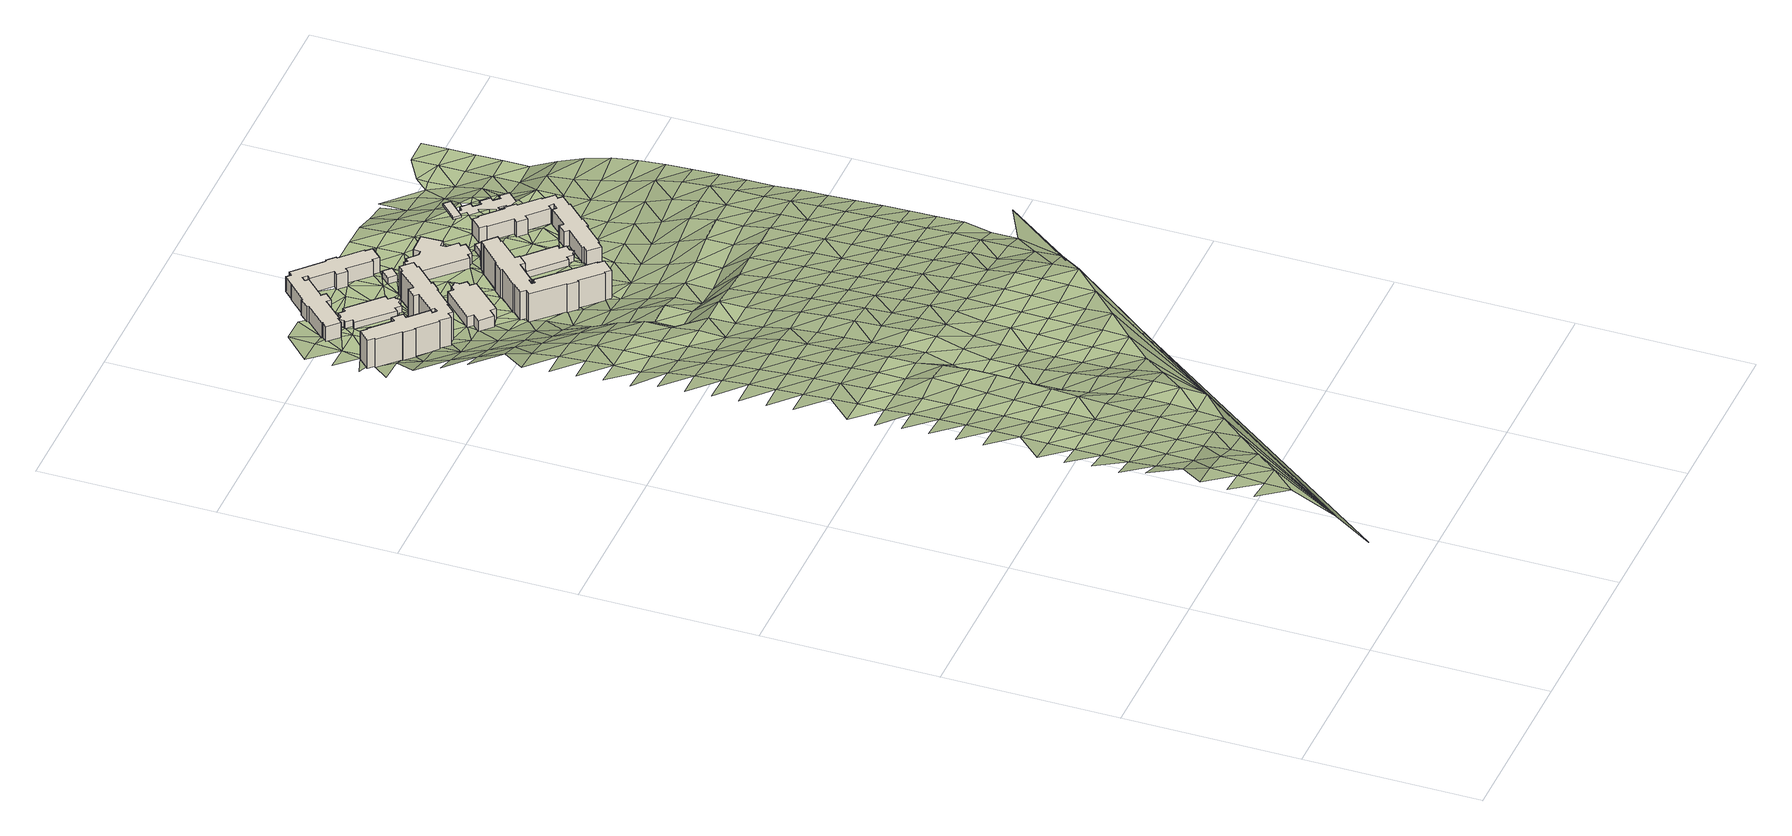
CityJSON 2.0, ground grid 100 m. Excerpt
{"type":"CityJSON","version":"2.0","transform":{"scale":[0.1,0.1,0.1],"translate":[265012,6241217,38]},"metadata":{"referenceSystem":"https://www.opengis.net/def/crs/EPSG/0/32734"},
"CityObjects":{
"building1":{"type":"Building","attributes":{"address":"Browning Road Salt River Cape Town","building":"dormitory","building:levels":6,"beds":"150","residential":"university","operator":"Cape Peninsula University of Technology","building_height":18.1,"plus_code":"4FRW3F65+M68","ground_height":49.61,"roof_height":67.71},"geometry":[{"type":"Solid","lod":"1","boundaries":[[[[0,1,2,3]],[[1,4,5,2]],[[4,6,7,5]],[[6,8,9,7]],[[8,10,11,9]],[[10,12,13,11]],[[12,14,15,13]],[[14,16,17,15]],[[16,18,19,17]],[[18,20,21,19]],[[20,22,23,21]],[[22,24,25,23]],[[24,26,27,25]],[[26,28,29,27]],[[28,30,31,29]],[[30,32,33,31]],[[32,34,35,33]],[[34,36,37,35]],[[36,38,39,37]],[[38,40,41,39]],[[40,42,43,41]],[[42,44,45,43]],[[44,46,47,45]],[[46,48,49,47]],[[48,50,51,49]],[[50,52,53,51]],[[52,54,55,53]],[[54,56,57,55]],[[56,58,59,57]],[[58,60,61,59]],[[60,62,63,61]],[[62,64,65,63]],[[64,66,67,65]],[[66,68,69,67]],[[68,70,71,69]],[[70,72,73,71]],[[72,74,75,73]],[[74,76,77,75]],[[76,78,79,77]],[[78,0,3,79]],[[3,2,5,7,9,11,13,15,17,19,21,23,25,27,29,31,33,35,37,39,41,43,45,47,49,51,53,55,57,59,61,63,65,67,69,71,73,75,77,79]],[[78,76,74,72,70,68,66,64,62,60,58,56,54,52,50,48,46,44,42,40,38,36,34,32,30,28,26,24,22,20,18,16,14,12,10,8,6,4,1,0]]]]}]},
"building2":{"type":"Building","attributes":{"address":"Browning Road Salt River Cape Town","building":"university","building:levels":1,"operator":"Cape Peninsula University of Technology","building_height":4.1,"plus_code":"4FRW3F65+Q89","ground_height":49.3,"roof_height":53.4},"geometry":[{"type":"Solid","lod":"1","boundaries":[[[[80,81,82,83]],[[81,84,85,82]],[[84,86,87,85]],[[86,88,89,87]],[[88,90,91,89]],[[90,92,93,91]],[[92,94,95,93]],[[94,96,97,95]],[[96,98,99,97]],[[98,100,101,99]],[[100,102,103,101]],[[102,104,105,103]],[[104,106,107,105]],[[106,108,109,107]],[[108,110,111,109]],[[110,112,113,111]],[[112,114,115,113]],[[114,80,83,115]],[[83,82,85,87,89,91,93,95,97,99,101,103,105,107,109,111,113,115]],[[114,112,110,108,106,104,102,100,98,96,94,92,90,88,86,84,81,80]]]]}]},
"building3":{"type":"Building","attributes":{"address":"Browning Road Salt River Cape Town","building":"university","building:levels":2,"operator":"Cape Peninsula University of Technology","building_height":6.9,"plus_code":"4FRW3F65+HCP","ground_height":49.67,"roof_height":56.57},"geometry":[{"type":"Solid","lod":"1","boundaries":[[[[116,117,118,119]],[[117,120,121,118]],[[120,122,123,121]],[[122,124,125,123]],[[124,126,127,125]],[[126,128,129,127]],[[128,130,131,129]],[[130,132,133,131]],[[132,134,135,133]],[[134,136,137,135]],[[136,138,139,137]],[[138,140,141,139]],[[140,142,143,141]],[[142,144,145,143]],[[144,116,119,145]],[[119,118,121,123,125,127,129,131,133,135,137,139,141,143,145]],[[144,142,140,138,136,134,132,130,128,126,124,122,120,117,116]]]]}]},
"building4":{"type":"Building","attributes":{"address":"Browning Road Salt River Cape Town","building":"dormitory","building:levels":3,"beds":"150","residential":"university","operator":"Cape Peninsula University of Technology","building_height":9.7,"plus_code":"4FRW3F65+VC5","ground_height":48.76,"roof_height":58.46},"geometry":[{"type":"Solid","lod":"1","boundaries":[[[[146,147,148,149]],[[147,150,151,148]],[[150,152,153,151]],[[152,154,155,153]],[[154,156,157,155]],[[156,158,159,157]],[[158,160,161,159]],[[160,162,163,161]],[[162,164,165,163]],[[164,166,167,165]],[[166,168,169,167]],[[168,170,171,169]],[[170,172,173,171]],[[172,174,175,173]],[[174,176,177,175]],[[176,178,179,177]],[[178,180,181,179]],[[180,182,183,181]],[[182,184,185,183]],[[184,186,187,185]],[[186,188,189,187]],[[188,190,191,189]],[[190,192,193,191]],[[192,194,195,193]],[[194,196,197,195]],[[196,198,199,197]],[[198,200,201,199]],[[200,202,203,201]],[[202,204,205,203]],[[204,206,207,205]],[[206,208,209,207]],[[208,210,211,209]],[[210,212,213,211]],[[212,214,215,213]],[[214,216,217,215]],[[216,218,219,217]],[[218,220,221,219]],[[220,146,149,221]],[[149,148,151,153,155,157,159,161,163,165,167,169,171,173,175,177,179,181,183,185,187,189,191,193,195,197,199,201,203,205,207,209,211,213,215,217,219,221]],[[220,218,216,214,212,210,208,206,204,202,200,198,196,194,192,190,188,186,184,182,180,178,176,174,172,170,168,166,164,162,160,158,156,154,152,150,147,146]]]]}]},
"building5":{"type":"Building","attributes":{"address":"Browning Road Salt River Cape Town","building":"dormitory","building:levels":6,"beds":"150","residential":"university","operator":"Cape Peninsula University of Technology","building_height":18.1,"plus_code":"4FRW3F65+FFJ","ground_height":50.22,"roof_height":68.32},"geometry":[{"type":"Solid","lod":"1","boundaries":[[[[222,223,224,225]],[[223,226,227,224]],[[226,228,229,227]],[[228,230,231,229]],[[230,232,233,231]],[[232,234,235,233]],[[234,236,237,235]],[[236,238,239,237]],[[238,240,241,239]],[[240,242,243,241]],[[242,244,245,243]],[[244,246,247,245]],[[246,248,249,247]],[[248,250,251,249]],[[250,252,253,251]],[[252,254,255,253]],[[254,256,257,255]],[[256,258,259,257]],[[258,260,261,259]],[[260,262,263,261]],[[262,264,265,263]],[[264,266,267,265]],[[266,268,269,267]],[[268,270,271,269]],[[270,272,273,271]],[[272,274,275,273]],[[274,276,277,275]],[[276,278,279,277]],[[278,280,281,279]],[[280,282,283,281]],[[282,284,285,283]],[[284,286,287,285]],[[286,288,289,287]],[[288,222,225,289]],[[225,224,227,229,231,233,235,237,239,241,243,245,247,249,251,253,255,257,259,261,263,265,267,269,271,273,275,277,279,281,283,285,287,289]],[[288,286,284,282,280,278,276,274,272,270,268,266,264,262,260,258,256,254,252,250,248,246,244,242,240,238,236,234,232,230,228,226,223,222]]]]}]},
"building6":{"type":"Building","attributes":{"address":"Browning Road Salt River Cape Town","building":"yes","building:levels":1,"building_height":4.1,"plus_code":"4FRW3F65+QF8","ground_height":49.37,"roof_height":53.47},"geometry":[{"type":"Solid","lod":"1","boundaries":[[[[290,291,292,293]],[[291,294,295,292]],[[294,296,297,295]],[[296,290,293,297]],[[293,292,295,297]],[[296,294,291,290]]]]}]},
"building7":{"type":"Building","attributes":{"address":"Media Centre Browning Road Salt River Cape Town","building":"university","building:levels":2,"operator":"Cape Peninsula University of Technology","building_height":6.9,"plus_code":"4FRW3F65+MHR","ground_height":49.16,"roof_height":56.06},"geometry":[{"type":"Solid","lod":"1","boundaries":[[[[298,299,300,301]],[[299,302,303,300]],[[302,304,305,303]],[[304,306,307,305]],[[306,308,309,307]],[[308,310,311,309]],[[310,312,313,311]],[[312,314,315,313]],[[314,316,317,315]],[[316,318,319,317]],[[318,320,321,319]],[[320,322,323,321]],[[322,324,325,323]],[[324,326,327,325]],[[326,328,329,327]],[[328,330,331,329]],[[330,332,333,331]],[[332,334,335,333]],[[334,298,301,335]],[[301,300,303,305,307,309,311,313,315,317,319,321,323,325,327,329,331,333,335]],[[334,332,330,328,326,324,322,320,318,316,314,312,310,308,306,304,302,299,298]]]]}]},
"building8":{"type":"Building","attributes":{"address":"Browning Road Salt River Cape Town","building":"university","building:levels":1,"operator":"Cape Peninsula University of Technology","building_height":4.1,"plus_code":"4FRW3F65+GJ5","ground_height":50.32,"roof_height":54.42},"geometry":[{"type":"Solid","lod":"1","boundaries":[[[[336,337,338,339]],[[337,340,341,338]],[[340,342,343,341]],[[342,344,345,343]],[[344,346,347,345]],[[346,348,349,347]],[[348,350,351,349]],[[350,352,353,351]],[[352,354,355,353]],[[354,356,357,355]],[[356,358,359,357]],[[358,360,361,359]],[[360,362,363,361]],[[362,364,365,363]],[[364,366,367,365]],[[366,368,369,367]],[[368,370,371,369]],[[370,336,339,371]],[[339,338,341,343,345,347,349,351,353,355,357,359,361,363,365,367,369,371]],[[370,368,366,364,362,360,358,356,354,352,350,348,346,344,342,340,337,336]]]]}]},
"building9":{"type":"Building","attributes":{"address":"Browning Road Salt River","building":"yes","building:levels":1,"building_height":4.1,"plus_code":"4FRW3F65+JJH","ground_height":49.47,"roof_height":53.57},"geometry":[{"type":"Solid","lod":"1","boundaries":[[[[372,373,374,375]],[[373,376,377,374]],[[376,378,379,377]],[[378,372,375,379]],[[375,374,377,379]],[[378,376,373,372]]]]}]},
"building10":{"type":"Building","attributes":{"address":"Browning Road Salt River Cape Town","building":"dormitory","building:levels":3,"beds":"150","residential":"university","operator":"Cape Peninsula University of Technology","building_height":9.7,"plus_code":"4FRW3F65+GRP","ground_height":49.36,"roof_height":59.06},"geometry":[{"type":"Solid","lod":"1","boundaries":[[[[380,381,382,383]],[[381,384,385,382]],[[384,386,387,385]],[[386,388,389,387]],[[388,390,391,389]],[[390,392,393,391]],[[392,394,395,393]],[[394,396,397,395]],[[396,398,399,397]],[[398,400,401,399]],[[400,402,403,401]],[[402,404,405,403]],[[404,406,407,405]],[[406,408,409,407]],[[408,410,411,409]],[[410,412,413,411]],[[412,414,415,413]],[[414,416,417,415]],[[416,418,419,417]],[[418,420,421,419]],[[420,422,423,421]],[[422,424,425,423]],[[424,426,427,425]],[[426,428,429,427]],[[428,430,431,429]],[[430,432,433,431]],[[432,434,435,433]],[[434,436,437,435]],[[436,438,439,437]],[[438,440,441,439]],[[440,442,443,441]],[[442,444,445,443]],[[444,446,447,445]],[[446,448,449,447]],[[448,450,451,449]],[[450,452,453,451]],[[452,454,455,453]],[[454,456,457,455]],[[456,458,459,457]],[[458,380,383,459]],[[383,382,385,387,389,391,393,395,397,399,401,403,405,407,409,411,413,415,417,419,421,423,425,427,429,431,433,435,437,439,441,443,445,447,449,451,453,455,457,459]],[[458,456,454,452,450,448,446,444,442,440,438,436,434,432,430,428,426,424,422,420,418,416,414,412,410,408,406,404,402,400,398,396,394,392,390,388,386,384,381,380]]]]}]},
"building11":{"type":"Building","attributes":{"building":"roof","building:levels":1,"amenity":"shelter","operator":"Cape Peninsula University of Technology","building_height":1.3,"min_height":2.8,"plus_code":"4FRW3F65+PP9","ground_height":49.15,"roof_height":54.55,"bottom_roof_height":53.25},"geometry":[{"type":"Solid","lod":"1","boundaries":[[[[460,461,462,463]],[[461,464,465,462]],[[464,466,467,465]],[[466,460,463,467]],[[463,462,465,467]],[[466,464,461,460]]]]}]},
"building12":{"type":"Building","attributes":{"address":"Browning Road Salt River Cape Town","building":"university","building:levels":1,"operator":"Cape Peninsula University of Technology","building_height":4.1,"plus_code":"4FRW3F65+MR8","ground_height":42.46,"roof_height":46.56},"geometry":[{"type":"Solid","lod":"1","boundaries":[[[[468,469,470,471]],[[469,472,473,470]],[[472,474,475,473]],[[474,476,477,475]],[[476,478,479,477]],[[478,480,481,479]],[[480,482,483,481]],[[482,484,485,483]],[[484,486,487,485]],[[486,488,489,487]],[[488,490,491,489]],[[490,492,493,491]],[[492,494,495,493]],[[494,496,497,495]],[[496,498,499,497]],[[498,500,501,499]],[[500,502,503,501]],[[502,504,505,503]],[[504,506,507,505]],[[506,508,509,507]],[[508,510,511,509]],[[510,512,513,511]],[[512,514,515,513]],[[514,468,471,515]],[[471,470,473,475,477,479,481,483,485,487,489,491,493,495,497,499,501,503,505,507,509,511,513,515]],[[514,512,510,508,506,504,502,500,498,496,494,492,490,488,486,484,482,480,478,476,474,472,469,468]]]]}]},
"terrain1":{"type":"TINRelief","geometry":[{"type":"CompositeSurface","lod":"1","boundaries":[[[516,517,518]],[[519,520,516]],[[517,521,522]],[[521,523,524]],[[520,517,516]],[[525,524,523]],[[521,517,520]],[[519,526,520]],[[527,523,521]],[[528,525,529]],[[520,527,521]],[[529,530,531]],[[525,523,532]],[[527,533,523]],[[532,529,525]],[[534,526,519]],[[530,535,536]],[[532,523,533]],[[526,527,520]],[[529,537,530]],[[535,538,539]],[[527,526,533]],[[529,532,537]],[[540,535,530]],[[538,541,542]],[[530,537,540]],[[532,533,543]],[[542,541,544]],[[526,545,533]],[[546,534,519]],[[538,535,547]],[[537,532,543]],[[540,547,535]],[[543,533,545]],[[548,541,538]],[[544,549,550]],[[537,551,540]],[[547,548,538]],[[551,537,543]],[[541,552,544]],[[526,534,545]],[[549,553,554]],[[547,540,555]],[[548,552,541]],[[540,551,555]],[[556,546,519]],[[557,549,544]],[[543,545,558]],[[553,559,560]],[[561,548,547]],[[552,557,544]],[[551,543,558]],[[555,561,547]],[[558,545,534]],[[562,553,549]],[[559,563,564]],[[548,565,552]],[[557,562,549]],[[551,566,555]],[[561,565,548]],[[559,553,567]],[[563,568,569]],[[566,551,558]],[[557,552,570]],[[562,567,553]],[[571,561,555]],[[552,565,570]],[[572,563,559]],[[568,573,574]],[[571,555,566]],[[562,557,575]],[[558,534,546]],[[567,572,559]],[[565,561,576]],[[574,573,577]],[[570,575,557]],[[568,563,578]],[[519,579,580]],[[566,558,546]],[[561,571,576]],[[567,562,581]],[[572,578,563]],[[575,581,562]],[[582,573,568]],[[570,565,583]],[[571,566,584]],[[585,586,577]],[[576,587,565]],[[567,588,572]],[[578,582,568]],[[584,566,546]],[[575,570,583]],[[581,588,567]],[[583,565,587]],[[571,589,576]],[[590,591,585]],[[577,573,592]],[[578,572,593]],[[582,594,573]],[[589,571,584]],[[575,595,581]],[[588,593,572]],[[585,577,592]],[[587,576,596]],[[597,598,590]],[[573,594,592]],[[583,595,575]],[[578,599,582]],[[576,589,596]],[[588,581,600]],[[556,584,546]],[[593,599,578]],[[590,585,601]],[[587,602,583]],[[597,603,604]],[[595,600,581]],[[594,582,605]],[[601,585,592]],[[602,587,596]],[[606,593,588]],[[584,607,589]],[[599,605,582]],[[590,608,597]],[[583,609,595]],[[610,603,611]],[[600,606,588]],[[612,592,594]],[[596,589,607]],[[608,590,601]],[[609,583,602]],[[584,556,607]],[[599,593,613]],[[594,605,612]],[[603,597,614]],[[600,595,615]],[[616,617,611]],[[606,613,593]],[[601,592,618]],[[602,596,619]],[[614,597,608]],[[609,615,595]],[[620,605,599]],[[612,618,592]],[[619,596,607]],[[603,621,611]],[[616,622,623]],[[613,620,599]],[[608,601,624]],[[606,600,625]],[[602,626,609]],[[621,603,614]],[[600,615,627]],[[605,628,612]],[[618,624,601]],[[626,602,619]],[[611,629,616]],[[613,606,625]],[[622,630,631]],[[620,628,605]],[[600,627,625]],[[608,632,614]],[[615,609,633]],[[556,634,607]],[[629,611,621]],[[635,618,612]],[[624,632,608]],[[633,609,626]],[[622,616,636]],[[620,613,637]],[[619,607,634]],[[630,638,639]],[[628,635,612]],[[621,614,640]],[[615,641,627]],[[636,616,629]],[[625,637,613]],[[642,624,618]],[[626,619,634]],[[632,640,614]],[[615,633,641]],[[630,622,643]],[[620,644,628]],[[638,645,646]],[[635,642,618]],[[621,647,629]],[[643,622,636]],[[637,644,620]],[[632,624,648]],[[649,625,627]],[[626,650,633]],[[640,647,621]],[[641,651,627]],[[635,628,652]],[[645,653,654]],[[642,648,624]],[[650,626,634]],[[556,655,634]],[[638,630,656]],[[636,629,657]],[[625,649,637]],[[519,580,556]],[[630,643,658]],[[644,652,628]],[[627,651,649]],[[659,640,632]],[[633,660,641]],[[654,653,661]],[[647,657,629]],[[645,638,656]],[[635,662,642]],[[630,658,656]],[[648,659,632]],[[660,633,650]],[[643,636,663]],[[644,637,664]],[[652,662,635]],[[647,640,665]],[[651,641,666]],[[636,657,663]],[[637,649,664]],[[645,667,653]],[[648,642,668]],[[669,661,670]],[[659,665,640]],[[666,641,660]],[[658,643,671]],[[672,652,644]],[[634,655,650]],[[667,645,656]],[[662,668,642]],[[673,657,647]],[[651,674,649]],[[671,643,663]],[[664,672,644]],[[675,659,648]],[[650,655,660]],[[670,676,677]],[[665,673,647]],[[674,651,666]],[[678,655,556]],[[653,679,661]],[[658,680,656]],[[662,652,681]],[[667,682,653]],[[675,648,668]],[[663,657,683]],[[684,664,649]],[[680,658,671]],[[672,681,652]],[[661,679,670]],[[666,660,685]],[[686,676,687]],[[653,682,679]],[[673,683,657]],[[684,649,674]],[[688,667,656]],[[665,659,689]],[[690,668,662]],[[659,675,691]],[[655,685,660]],[[692,671,663]],[[664,693,672]],[[687,694,686]],[[688,656,680]],[[681,690,662]],[[676,670,695]],[[673,665,689]],[[666,696,674]],[[683,692,663]],[[659,691,689]],[[697,698,694]],[[693,664,684]],[[682,667,699]],[[695,670,679]],[[685,696,666]],[[700,701,702]],[[703,702,697]],[[680,671,704]],[[675,668,705]],[[681,672,706]],[[667,688,699]],[[690,707,668]],[[708,687,676]],[[673,709,683]],[[684,674,710]],[[711,678,556]],[[692,704,671]],[[672,693,706]],[[691,675,705]],[[712,694,687]],[[708,676,695]],[[709,673,689]],[[705,668,707]],[[696,710,674]],[[713,697,694]],[[682,714,679]],[[715,688,680]],[[716,690,681]],[[655,678,685]],[[699,717,682]],[[712,687,48]],[[718,700,719]],[[694,712,713]],[[704,715,680]],[[706,716,681]],[[695,679,714]],[[720,692,683]],[[691,721,689]],[[693,684,722]],[[696,685,678]],[[687,708,723]],[[682,717,714]],[[709,724,683]],[[700,725,726]],[[710,727,684]],[[48,687,723]],[[699,688,728]],[[690,729,707]],[[700,726,719]],[[721,691,705]],[[692,720,704]],[[693,722,706]],[[719,730,731]],[[715,728,688]],[[683,724,720]],[[716,729,690]],[[684,727,722]],[[723,50,48]],[[732,708,695]],[[733,709,689]],[[696,734,710]],[[735,717,699]],[[731,730,736]],[[732,695,714]],[[733,689,721]],[[678,734,696]],[[737,723,708]],[[50,723,737]],[[711,556,738]],[[715,704,739]],[[705,707,740]],[[706,741,716]],[[30,28,726]],[[728,735,699]],[[729,742,707]],[[724,709,743]],[[727,710,744]],[[719,726,745]],[[708,746,737]],[[704,720,739]],[[741,706,722]],[[747,730,719]],[[28,748,726]],[[721,705,740]],[[708,732,749]],[[709,733,743]],[[740,707,742]],[[734,744,710]],[[749,746,708]],[[717,750,714]],[[751,728,715]],[[737,746,752]],[[735,753,717]],[[726,748,745]],[[754,747,719]],[[729,716,755]],[[727,756,722]],[[747,757,730]],[[730,757,736]],[[739,751,715]],[[741,758,716]],[[26,748,28]],[[754,719,745]],[[732,714,750]],[[720,724,759]],[[733,721,760]],[[717,753,750]],[[743,761,724]],[[744,756,727]],[[24,762,26]],[[735,728,763]],[[742,729,755]],[[757,747,764]],[[734,678,711]],[[760,721,740]],[[716,758,755]],[[765,746,749]],[[746,765,766]],[[759,739,720]],[[722,767,741]],[[751,763,728]],[[724,761,759]],[[768,762,769]],[[732,770,749]],[[733,771,743]],[[744,734,711]],[[756,767,722]],[[556,772,738]],[[736,757,773]],[[754,745,774]],[[762,768,775]],[[745,748,92]],[[776,26,762]],[[777,748,26]],[[778,753,735]],[[762,775,779]],[[754,774,780]],[[732,750,781]],[[771,733,760]],[[739,782,751]],[[740,742,783]],[[779,776,762]],[[758,741,784]],[[765,749,785]],[[781,770,732]],[[763,778,735]],[[755,786,742]],[[88,774,745]],[[765,787,788]],[[761,743,789]],[[756,744,790]],[[88,745,92]],[[777,92,748]],[[26,776,777]],[[739,759,782]],[[767,784,741]],[[749,770,785]],[[760,740,783]],[[785,787,765]],[[774,88,84]],[[789,743,771]],[[783,742,786]],[[711,790,744]],[[757,791,773]],[[88,92,90]],[[753,792,750]],[[757,793,791]],[[794,763,751]],[[758,795,755]],[[12,776,779]],[[86,84,88]],[[778,796,753]],[[761,797,759]],[[756,798,767]],[[782,794,751]],[[784,795,758]],[[774,84,799]],[[770,781,800]],[[781,750,801]],[[10,777,776]],[[771,760,802]],[[753,796,792]],[[797,761,789]],[[790,798,756]],[[770,803,785]],[[12,10,776]],[[804,805,84]],[[806,787,785]],[[778,763,807]],[[786,755,808]],[[92,777,809]],[[783,802,760]],[[782,759,810]],[[784,767,811]],[[84,805,799]],[[812,772,556]],[[792,801,750]],[[781,813,800]],[[794,807,763]],[[795,808,755]],[[777,10,809]],[[806,814,787]],[[771,815,789]],[[813,781,801]],[[810,759,797]],[[798,811,767]],[[816,796,778]],[[786,817,783]],[[790,711,738]],[[805,818,819]],[[10,820,809]],[[802,815,771]],[[799,805,821]],[[800,822,823]],[[822,800,813]],[[824,805,819]],[[805,824,821]],[[825,794,782]],[[784,826,795]],[[807,816,778]],[[808,817,786]],[[827,814,806]],[[797,789,828]],[[801,829,813]],[[738,798,790]],[[825,782,810]],[[811,826,784]],[[820,830,809]],[[831,792,796]],[[116,806,785]],[[820,832,830]],[[802,783,833]],[[809,830,834]],[[824,835,821]],[[815,828,789]],[[836,822,813]],[[792,837,801]],[[794,838,807]],[[808,795,839]],[[796,816,840]],[[817,833,783]],[[841,830,832]],[[116,827,806]],[[842,836,813]],[[797,843,810]],[[840,831,796]],[[811,798,844]],[[838,794,825]],[[826,839,795]],[[822,836,845]],[[846,824,819]],[[837,792,831]],[[847,841,832]],[[848,830,841]],[[815,802,849]],[[828,843,797]],[[738,844,798]],[[116,850,827]],[[846,835,824]],[[816,807,851]],[[852,853,819]],[[841,847,848]],[[833,849,802]],[[847,832,854]],[[846,819,853]],[[825,810,855]],[[817,808,856]],[[857,826,811]],[[807,838,851]],[[839,858,808]],[[859,860,861]],[[862,863,850]],[[840,864,831]],[[859,865,866]],[[822,845,867]],[[815,868,828]],[[859,861,865]],[[869,870,852]],[[843,855,810]],[[844,857,811]],[[845,836,871]],[[840,872,864]],[[854,873,847]],[[840,816,874]],[[817,856,833]],[[870,873,854]],[[862,850,116]],[[849,868,815]],[[808,858,856]],[[839,826,875]],[[851,876,816]],[[861,877,865]],[[852,870,878]],[[863,862,879]],[[880,835,846]],[[874,872,840]],[[880,881,835]],[[871,836,882]],[[838,825,883]],[[843,828,884]],[[870,854,878]],[[855,885,825]],[[876,874,816]],[[857,875,826]],[[886,142,116]],[[854,887,878]],[[849,833,888]],[[852,889,853]],[[738,772,844]],[[845,871,867]],[[862,116,142]],[[868,884,828]],[[812,556,580]],[[846,853,890]],[[838,883,851]],[[891,858,839]],[[892,865,877]],[[825,885,883]],[[833,856,888]],[[878,889,852]],[[843,893,855]],[[142,138,862]],[[857,844,772]],[[894,877,861]],[[875,891,839]],[[142,140,138]],[[895,868,849]],[[896,879,897]],[[853,889,890]],[[880,846,890]],[[876,898,874]],[[874,898,899]],[[884,893,843]],[[900,901,867]],[[867,871,902]],[[851,903,876]],[[900,138,904]],[[858,905,856]],[[888,895,849]],[[906,892,877]],[[907,879,862]],[[861,908,894]],[[885,855,909]],[[910,875,857]],[[907,862,138]],[[903,851,883]],[[858,891,905]],[[878,897,294]],[[867,911,900]],[[889,878,291]],[[912,897,879]],[[902,911,867]],[[868,913,884]],[[893,909,855]],[[772,910,857]],[[907,138,900]],[[294,291,878]],[[876,914,898]],[[915,906,877]],[[856,916,888]],[[915,877,894]],[[895,913,868]],[[889,917,890]],[[879,907,912]],[[911,907,900]],[[918,890,917]],[[885,919,883]],[[875,920,891]],[[912,921,897]],[[897,921,294]],[[903,914,876]],[[916,856,905]],[[889,291,290]],[[898,914,922]],[[923,893,884]],[[922,908,924]],[[902,925,258]],[[909,919,885]],[[910,920,875]],[[915,926,906]],[[902,258,911]],[[917,889,927]],[[928,895,888]],[[918,917,927]],[[929,921,912]],[[884,913,923]],[[290,927,889]],[[883,930,903]],[[928,888,916]],[[931,926,932]],[[933,908,922]],[[921,934,294]],[[909,893,935]],[[905,891,936]],[[926,915,937]],[[894,908,938]],[[919,930,883]],[[920,939,891]],[[911,940,907]],[[922,914,933]],[[941,931,932]],[[294,934,296]],[[926,937,932]],[[915,894,938]],[[913,895,942]],[[812,910,772]],[[940,912,907]],[[943,927,290]],[[935,893,923]],[[943,290,296]],[[943,944,927]],[[914,903,945]],[[916,905,936]],[[258,940,911]],[[895,928,942]],[[936,891,939]],[[908,933,938]],[[941,946,931]],[[937,947,932]],[[948,941,932]],[[919,909,949]],[[950,943,296]],[[296,934,950]],[[930,945,903]],[[941,948,951]],[[952,192,190]],[[920,910,953]],[[915,954,937]],[[955,934,956]],[[935,949,909]],[[950,934,955]],[[254,258,256]],[[946,941,951]],[[923,913,957]],[[928,916,958]],[[943,950,959]],[[942,960,913]],[[915,938,954]],[[254,940,258]],[[933,914,961]],[[962,930,919]],[[939,920,953]],[[963,946,951]],[[945,964,914]],[[958,916,936]],[[910,812,953]],[[952,965,192]],[[935,923,957]],[[966,946,963]],[[952,967,968]],[[969,938,933]],[[949,962,919]],[[957,913,960]],[[967,959,968]],[[946,252,250]],[[940,254,970]],[[928,971,942]],[[946,966,252]],[[326,955,972]],[[950,955,973]],[[964,961,914]],[[968,965,952]],[[966,370,368]],[[940,970,974]],[[945,930,975]],[[252,966,368]],[[973,959,950]],[[971,928,958]],[[954,938,969]],[[972,976,326]],[[254,252,977]],[[933,978,969]],[[949,935,979]],[[936,939,980]],[[970,254,977]],[[962,975,930]],[[955,326,973]],[[953,981,939]],[[978,933,961]],[[960,942,982]],[[968,959,983]],[[957,979,935]],[[954,969,984]],[[368,985,252]],[[986,954,984]],[[983,965,968]],[[987,964,945]],[[958,936,980]],[[982,942,971]],[[980,939,981]],[[984,969,988]],[[368,989,985]],[[962,949,990]],[[969,991,988]],[[992,977,252]],[[977,993,970]],[[975,987,945]],[[983,959,973]],[[992,252,985]],[[989,368,366]],[[960,994,957]],[[988,995,984]],[[996,984,995]],[[949,979,990]],[[997,998,999]],[[973,326,324]],[[971,958,1000]],[[1001,953,812]],[[978,961,1002]],[[993,1003,1004]],[[994,960,982]],[[999,998,1003]],[[993,977,372]],[[961,964,1005]],[[1006,975,962]],[[1002,1007,978]],[[983,1008,965]],[[987,1009,964]],[[980,1000,958]],[[993,1010,1003]],[[362,360,995]],[[989,1011,985]],[[979,957,1012]],[[953,1001,981]],[[378,992,985]],[[990,1006,962]],[[1010,993,372]],[[988,1013,995]],[[989,366,1011]],[[971,1014,982]],[[1015,999,1003]],[[1005,1002,961]],[[1005,964,1009]],[[1012,957,994]],[[364,1016,366]],[[1016,364,362]],[[1003,1010,1015]],[[983,973,1017]],[[987,975,1018]],[[1001,980,981]],[[999,1015,324]],[[362,995,1013]],[[1000,1014,971]],[[973,324,1017]],[[372,1019,1010]],[[378,985,422]],[[1020,990,979]],[[362,1021,1016]],[[1019,372,378]],[[366,1016,1011]],[[1006,1018,975]],[[994,982,1022]],[[1023,985,1011]],[[1013,1021,362]],[[1020,979,1012]],[[985,1023,422]],[[324,1015,1017]],[[1024,1008,983]],[[1025,1009,987]],[[1019,378,422]],[[1000,980,1026]],[[1014,1022,982]],[[1027,1002,1005]],[[1028,1016,1021]],[[1010,416,1015]],[[1011,1016,1028]],[[990,1029,1006]],[[1010,1019,416]],[[983,1017,1024]],[[1018,1025,987]],[[1026,980,1001]],[[1019,422,420]],[[1002,1027,1030]],[[994,1031,1012]],[[1029,990,1020]],[[1001,812,580]],[[1032,1014,1000]],[[1033,1023,1011]],[[1022,1031,994]],[[1017,1015,1034]],[[1005,1009,1035]],[[1018,1006,1036]],[[1023,1037,422]],[[1011,1038,1033]],[[1024,1039,1008]],[[1025,1040,1009]],[[1032,1000,1026]],[[1027,1041,1030]],[[1020,1012,1042]],[[416,1034,1015]],[[1011,1028,1043]],[[1023,1033,1037]],[[1006,1029,1036]],[[1005,1035,1027]],[[1044,1022,1014]],[[1041,1027,1045]],[[1011,1043,1038]],[[1035,1009,1040]],[[1031,1042,1012]],[[1028,1046,1043]],[[412,416,414]],[[1024,1017,1047]],[[1048,1025,1018]],[[1044,1014,1032]],[[1034,416,412]],[[1047,1017,1034]],[[1036,1048,1018]],[[1049,1038,1043]],[[1029,1020,1050]],[[1031,1022,1051]],[[1042,1052,1020]],[[1027,1053,1045]],[[1043,1046,1054]],[[1055,1039,1024]],[[1025,1056,1040]],[[1027,1035,1053]],[[1051,1022,1044]],[[1029,1050,1036]],[[1049,1043,1057]],[[1055,1024,1047]],[[1048,1056,1025]],[[1020,1052,1050]],[[1058,1059,412]],[[1034,412,1060]],[[1061,1062,1045]],[[1063,1042,1031]],[[1059,1064,412]],[[1054,1057,1043]],[[1047,1034,1065]],[[1063,1031,1051]],[[1045,1053,1061]],[[412,1064,1060]],[[1035,1040,1066]],[[1036,1067,1048]],[[1068,1057,1054]],[[1069,1039,1055]],[[1056,1070,1040]],[[1071,1062,1061]],[[1065,1034,1060]],[[1052,1042,1072]],[[1068,1073,1057]],[[1067,1036,1050]],[[1057,1073,1074]],[[1053,1035,1066]],[[1066,1040,1070]],[[1042,1063,1072]],[[1047,1065,1075]],[[1076,1055,1047]],[[1077,1078,1079]],[[1065,1060,1080]],[[1081,1059,1079]],[[1082,1060,1064]],[[1081,1064,1059]],[[1056,1048,1083]],[[1084,1050,1052]],[[1067,1085,1048]],[[1086,1087,1071]],[[1076,1047,1075]],[[1071,1061,1086]],[[1082,1064,1088]],[[1089,1061,1053]],[[1084,1052,1072]],[[1079,1078,1090]],[[1069,1055,1091]],[[1070,1056,1083]],[[1088,1064,1081]],[[1089,1053,1066]],[[1048,1085,1083]],[[1082,1088,1092]],[[1093,1078,1094]],[[1067,1050,1095]],[[1076,1091,1055]],[[1086,1093,1096]],[[1097,1081,1079]],[[1092,1088,1098]],[[1097,1079,1090]],[[1078,1093,1090]],[[1061,1099,1086]],[[1095,1050,1084]],[[1075,1100,1101]],[[1076,1075,1101]],[[1061,1089,1099]],[[1102,1066,1070]],[[1085,1067,1103]],[[1104,1069,1091]],[[1083,1105,1070]],[[1081,1106,1107]],[[1093,1086,1108]],[[1097,1106,1081]],[[1109,1097,1090]],[[1103,1067,1095]],[[1110,1111,1112]],[[1066,1102,1089]],[[1102,1070,1105]],[[1101,1113,1076]],[[1090,1093,1114]],[[1108,1086,1099]],[[1101,1110,1115]],[[1076,1113,1091]],[[1116,1083,1085]],[[1112,1117,1110]],[[1115,1110,1117]],[[1090,1114,1109]],[[1116,1085,1103]],[[1115,1113,1101]],[[1114,1093,1108]],[[1089,1118,1099]],[[1117,1119,1115]],[[1105,1083,1120]],[[1089,1102,1118]],[[1121,1122,1119]],[[1123,1122,1121]],[[1124,1091,1125]],[[1125,1091,1113]],[[1120,1083,1116]],[[494,1109,1114]],[[1099,1126,1108]],[[1127,1102,1105]],[[1128,1115,1119]],[[1118,1129,1099]],[[1113,1115,1128]],[[1119,1122,1128]],[[494,1130,1122]],[[1127,1105,1120]],[[1130,494,1114]],[[1126,1099,1129]],[[1131,1124,1125]],[[1132,1114,1108]],[[1133,1118,1102]],[[1122,1130,1128]],[[1131,1125,1113]],[[1133,1102,1127]],[[1134,1113,1128]],[[1132,1108,1126]],[[1134,1131,1113]],[[1135,1130,1114]],[[1129,1118,1136]],[[1136,1118,1133]],[[1135,1114,1132]],[[1130,1137,1128]],[[1138,1126,1129]],[[1131,1134,1139]],[[1138,1129,1136]],[[1134,1128,1137]],[[1135,1137,1130]],[[1131,1139,1140]],[[1132,1126,1141]],[[1126,1138,1141]],[[1134,1142,1139]],[[1135,1132,1143]],[[1137,1144,1134]],[[1143,1132,1141]],[[1142,1140,1139]],[[1134,1144,1142]],[[1137,1135,1145]],[[1145,1135,1143]],[[1140,1142,1146]],[[1144,1137,1147]],[[1147,1137,1145]],[[1148,1142,1144]],[[1148,1144,1147]],[[1146,1142,1149]],[[1142,1148,1149]],[[1150,1146,1149]]]}]}
},
"vertices":[
[946,5727,116],[917,5696,116],[917,5696,297],[946,5727,297],[910,5703,116],[910,5703,297],[804,5593,116],[804,5593,297],[782,5614,116],[782,5614,297],[736,5566,116],[736,5566,297],[757,5546,116],[757,5546,297],[658,5443,116],[658,5443,297],[675,5427,116],[675,5427,297],[657,5408,116],[657,5408,297],[637,5426,116],[637,5426,297],[652,5442,116],[652,5442,297],[549,5540,116],[549,5540,297],[572,5563,116],[572,5563,297],[523,5610,116],[523,5610,297],[501,5587,116],[501,5587,297],[388,5695,116],[388,5695,297],[384,5692,116],[384,5692,297],[356,5719,116],[356,5719,297],[294,5656,116],[294,5656,297],[323,5627,116],[323,5627,297],[316,5621,116],[316,5621,297],[425,5514,116],[425,5514,297],[420,5509,116],[420,5509,297],[472,5457,116],[472,5457,297],[478,5463,116],[478,5463,297],[579,5363,116],[579,5363,297],[584,5368,116],[584,5368,297],[633,5320,116],[633,5320,297],[658,5346,116],[658,5346,297],[678,5326,116],[678,5326,297],[729,5378,116],[729,5378,297],[733,5374,116],[733,5374,297],[829,5471,116],[829,5471,297],[833,5467,116],[833,5467,297],[879,5514,116],[879,5514,297],[872,5521,116],[872,5521,297],[983,5633,116],[983,5633,297],[976,5639,116],[976,5639,297],[1006,5670,116],[1006,5670,297],
[638,5947,113],[615,5924,113],[615,5924,154],[638,5947,154],[586,5923,113],[586,5923,154],[587,5897,113],[587,5897,154],[577,5886,113],[577,5886,154],[607,5856,113],[607,5856,154],[591,5841,113],[591,5841,154],[763,5669,113],[763,5669,154],[784,5689,113],[784,5689,154],[811,5662,113],[811,5662,154],[835,5686,113],[835,5686,154],[862,5686,113],[862,5686,154],[862,5715,113],[862,5715,154],[870,5723,113],[870,5723,154],[842,5751,113],[842,5751,154],[860,5769,113],[860,5769,154],[684,5939,113],[684,5939,154],[666,5920,113],[666,5920,154],
[971,5468,117],[803,5296,117],[803,5296,186],[971,5468,186],[830,5271,117],[830,5271,186],[792,5232,117],[792,5232,186],[859,5167,117],[859,5167,186],[898,5206,117],[898,5206,186],[923,5180,117],[923,5180,186],[1089,5355,117],[1089,5355,186],[1063,5380,117],[1063,5380,186],[1086,5404,117],[1086,5404,186],[1058,5433,117],[1058,5433,186],[1058,5462,117],[1058,5462,186],[1030,5461,117],[1030,5461,186],[1019,5466,117],[1019,5466,186],[997,5444,117],[997,5444,186],
[504,5881,108],[532,5909,108],[532,5909,205],[504,5881,205],[538,5904,108],[538,5904,205],[647,6017,108],[647,6017,205],[668,5997,108],[668,5997,205],[709,6040,108],[709,6040,205],[687,6061,108],[687,6061,205],[792,6168,108],[792,6168,205],[774,6185,108],[774,6185,205],[795,6206,108],[795,6206,205],[817,6184,108],[817,6184,205],[799,6165,108],[799,6165,205],[900,6067,108],[900,6067,205],[881,6048,108],[881,6048,205],[927,6003,108],[927,6003,205],[945,6021,108],[945,6021,205],[1058,5913,108],[1058,5913,205],[1065,5921,108],[1065,5921,205],[1096,5891,108],[1096,5891,205],[1155,5953,108],[1155,5953,205],[1125,5982,108],[1125,5982,205],[1131,5988,108],[1131,5988,205],[1017,6096,108],[1017,6096,205],[1022,6102,108],[1022,6102,205],[977,6145,108],[977,6145,205],[971,6139,108],[971,6139,205],[815,6286,108],[815,6286,205],[795,6265,108],[795,6265,205],[772,6287,108],[772,6287,205],[720,6234,108],[720,6234,205],[716,6237,108],[716,6237,205],[620,6136,108],[620,6136,205],[613,6142,108],[613,6142,205],[569,6096,108],[569,6096,205],[574,6087,108],[574,6087,205],[465,5974,108],[465,5974,205],[470,5969,108],[470,5969,205],[442,5941,108],[442,5941,205],
[1296,4684,122],[1360,4748,122],[1360,4748,303],[1296,4684,303],[1334,4774,122],[1334,4774,303],[1339,4778,122],[1339,4778,303],[1078,5037,122],[1078,5037,303],[1059,5018,122],[1059,5018,303],[1044,5032,122],[1044,5032,303],[1066,5054,122],[1066,5054,303],[1075,5045,122],[1075,5045,303],[1175,5145,122],[1175,5145,303],[1195,5123,122],[1195,5123,303],[1242,5171,122],[1242,5171,303],[1224,5192,122],[1224,5192,303],[1333,5305,122],[1333,5305,303],[1329,5309,122],[1329,5309,303],[1358,5338,122],[1358,5338,303],[1290,5403,122],[1290,5403,303],[1261,5373,122],[1261,5373,303],[1257,5377,122],[1257,5377,303],[1149,5266,122],[1149,5266,303],[1144,5271,122],[1144,5271,303],[1096,5221,122],[1096,5221,303],[1101,5216,122],[1101,5216,303],[1002,5116,122],[1002,5116,303],[1006,5112,122],[1006,5112,303],[954,5060,122],[954,5060,303],[977,5037,122],[977,5037,303],[954,5014,122],[954,5014,303],[1105,4861,122],[1105,4861,303],[1101,4856,122],[1101,4856,303],[1147,4811,122],[1147,4811,303],[1154,4818,122],[1154,4818,303],[1265,4707,122],[1265,4707,303],[1269,4711,122],[1269,4711,303],
[1056,5862,114],[1010,5815,114],[1010,5815,155],[1056,5862,155],[1050,5776,114],[1050,5776,155],[1096,5823,114],[1096,5823,155],
[1132,5773,112],[1075,5716,112],[1075,5716,181],[1132,5773,181],[1092,5696,112],[1092,5696,181],[1074,5678,112],[1074,5678,181],[1288,5465,112],[1288,5465,181],[1311,5486,112],[1311,5486,181],[1329,5469,112],[1329,5469,181],[1391,5527,112],[1391,5527,181],[1370,5547,112],[1370,5547,181],[1389,5565,112],[1389,5565,181],[1337,5615,112],[1337,5615,181],[1336,5643,112],[1336,5643,181],[1374,5644,112],[1374,5644,181],[1371,5768,112],[1371,5768,181],[1251,5764,112],[1251,5764,181],[1251,5724,112],[1251,5724,181],[1223,5722,112],[1223,5722,181],[1169,5771,112],[1169,5771,181],[1149,5756,112],[1149,5756,181],
[1349,5267,123],[1338,5255,123],[1338,5255,164],[1349,5267,164],[1310,5256,123],[1310,5256,164],[1310,5225,123],[1310,5225,164],[1289,5204,123],[1289,5204,164],[1320,5174,123],[1320,5174,164],[1302,5156,123],[1302,5156,164],[1476,4989,123],[1476,4989,164],[1493,5007,123],[1493,5007,164],[1522,4980,123],[1522,4980,164],[1531,4989,123],[1531,4989,164],[1558,4989,123],[1558,4989,164],[1558,5018,123],[1558,5018,164],[1582,5042,123],[1582,5042,164],[1552,5070,123],[1552,5070,164],[1568,5086,123],[1568,5086,164],[1393,5253,123],[1393,5253,164],[1379,5238,123],[1379,5238,164],
[1439,5495,115],[1393,5447,115],[1393,5447,156],[1439,5495,156],[1433,5410,115],[1433,5410,156],[1478,5458,115],[1478,5458,156],
[1615,4872,114],[1722,4982,114],[1722,4982,211],[1615,4872,211],[1728,4977,114],[1728,4977,211],[1772,5023,114],[1772,5023,211],[1768,5027,114],[1768,5027,211],[1867,5129,114],[1867,5129,211],[1864,5135,114],[1864,5135,211],[1914,5187,114],[1914,5187,211],[1893,5207,114],[1893,5207,211],[1914,5229,114],[1914,5229,211],[1860,5281,114],[1860,5281,211],[1865,5286,114],[1865,5286,211],[1764,5383,114],[1764,5383,211],[1771,5390,114],[1771,5390,211],[1721,5438,114],[1721,5438,211],[1714,5430,114],[1714,5430,211],[1602,5538,114],[1602,5538,211],[1596,5532,114],[1596,5532,211],[1568,5559,114],[1568,5559,211],[1507,5496,114],[1507,5496,211],[1538,5466,114],[1538,5466,211],[1534,5462,114],[1534,5462,211],[1646,5354,114],[1646,5354,211],[1624,5332,114],[1624,5332,211],[1669,5288,114],[1669,5288,211],[1690,5310,114],[1690,5310,211],[1795,5209,114],[1795,5209,211],[1814,5228,114],[1814,5228,211],[1836,5207,114],[1836,5207,211],[1811,5181,114],[1811,5181,211],[1791,5200,114],[1791,5200,211],[1693,5099,114],[1693,5099,211],[1673,5118,114],[1673,5118,211],[1630,5073,114],[1630,5073,211],[1651,5053,114],[1651,5053,211],[1540,4938,114],[1540,4938,211],[1546,4932,114],[1546,4932,211],[1520,4906,114],[1520,4906,211],[1581,4847,114],[1581,4847,211],[1610,4877,114],[1610,4877,211],
[1603,5676,152],[1634,5643,152],[1634,5643,165],[1603,5676,165],[1728,5738,152],[1728,5738,165],[1695,5770,152],[1695,5770,165],
[1738,5731,45],[1697,5685,45],[1697,5685,86],[1738,5731,86],[1732,5651,45],[1732,5651,86],[1715,5632,45],[1715,5632,86],[1761,5588,45],[1761,5588,86],[1779,5604,45],[1779,5604,86],[1815,5572,45],[1815,5572,86],[1798,5552,45],[1798,5552,86],[1845,5508,45],[1845,5508,86],[1861,5525,45],[1861,5525,86],[1895,5492,45],[1895,5492,86],[1881,5475,45],[1881,5475,86],[1925,5436,45],[1925,5436,86],[2002,5516,45],[2002,5516,86],[1960,5558,45],[1960,5558,86],[1942,5540,45],[1942,5540,86],[1910,5573,45],[1910,5573,86],[1926,5592,45],[1926,5592,86],[1880,5637,45],[1880,5637,86],[1861,5616,45],[1861,5616,86],[1824,5653,45],[1824,5653,86],[1843,5671,45],[1843,5671,86],[1796,5714,45],[1796,5714,86],[1776,5695,45],[1776,5695,86],
[387,580,615],[387,730,619],[237,730,640],[237,280,635],[537,730,601],[387,880,630],[237,880,645],[387,1030,638],[237,1030,653],[387,1180,592],[687,880,557],[537,880,610],[237,1330,633],[387,1330,573],[387,1480,559],[237,1480,596],[537,1180,540],[537,1030,607],[837,1030,525],[387,1630,559],[237,1630,596],[537,1330,543],[387,1780,559],[237,1780,580],[537,1480,552],[387,1930,559],[237,1930,574],[687,1180,529],[387,2080,560],[687,1030,548],[987,1180,495],[537,1630,552],[537,1780,553],[387,2230,559],[237,2230,575],[687,1330,533],[537,1930,553],[387,2380,556],[237,2380,570],[687,1480,541],[1138,1330,505],[537,2080,552],[837,1180,514],[387,2530,552],[237,2530,567],[687,1630,541],[537,2230,550],[387,2680,548],[237,2680,560],[687,1780,542],[837,1330,520],[537,2380,548],[387,2830,534],[237,2830,539],[687,1930,544],[837,1480,532],[537,2530,545],[387,2980,534],[237,2980,539],[687,2080,546],[837,1630,532],[387,3130,524],[537,2680,542],[3,8,700],[2560,2943,268],[687,2230,549],[537,2830,529],[837,1930,545],[987,1330,505],[387,3280,516],[237,3280,522],[837,1780,538],[687,2380,554],[987,1480,511],[387,3430,506],[237,3430,509],[537,3130,521],[687,2530,563],[537,2980,529],[837,2080,553],[987,1630,511],[387,3580,498],[237,3580,499],[687,2680,569],[837,2230,559],[537,3280,514],[987,1780,495],[387,3730,487],[237,3730,490],[687,2830,525],[837,2380,563],[1138,1480,511],[537,3430,503],[987,1930,466],[237,3880,480],[387,3880,473],[687,2980,525],[837,2530,561],[537,3580,491],[987,2080,445],[387,4030,453],[237,4030,471],[687,3130,514],[1138,1630,511],[837,2680,546],[537,3730,476],[387,4180,421],[237,4180,436],[687,3280,504],[987,2380,412],[1138,1780,495],[987,2230,425],[837,2830,521],[537,3880,454],[387,4330,421],[237,4330,436],[687,3430,495],[1138,1930,466],[1288,1630,461],[837,2980,521],[537,4030,428],[987,2530,410],[387,4480,413],[237,4480,421],[687,3580,484],[1138,2080,445],[837,3130,505],[537,4180,415],[987,2680,441],[387,4630,400],[237,4630,410],[687,3730,464],[837,3280,491],[1138,2380,412],[1288,1780,437],[1138,2230,425],[987,2830,482],[387,4780,381],[237,4780,396],[1438,1780,406],[537,4480,405],[687,3880,427],[537,4330,415],[837,3430,483],[1288,1930,412],[387,4930,338],[987,2980,482],[687,4030,414],[1138,2530,410],[837,3580,472],[1288,2080,406],[537,4630,382],[987,3130,469],[237,5080,335],[387,5080,279],[687,4180,410],[1138,2680,441],[837,3730,439],[1288,2230,403],[987,3280,460],[387,5230,217],[237,5230,273],[1588,1930,400],[537,4930,275],[687,4330,410],[1138,2830,482],[537,4780,338],[837,3880,408],[1288,2380,402],[1438,1930,403],[237,5380,216],[387,5380,167],[687,4480,389],[987,3580,440],[1138,2980,482],[987,3430,452],[837,4030,412],[1288,2530,403],[387,5530,119],[537,5080,216],[1438,2080,402],[316,5621,119],[237,5530,129],[687,4630,340],[356,5719,119],[237,5680,129],[294,5656,129],[323,5627,119],[837,4180,390],[1138,3280,460],[1288,2680,417],[1138,3130,469],[537,5230,165],[987,3730,408],[1438,2230,398],[1738,2080,405],[420,5509,119],[425,5514,119],[687,4930,217],[837,4330,390],[1288,2830,454],[687,4780,278],[237,5830,127],[387,5830,118],[987,4030,388],[1138,3430,452],[1438,2530,403],[537,5380,130],[987,3880,390],[384,5692,119],[388,5695,119],[1438,2380,402],[837,4480,341],[1288,2980,454],[387,5980,122],[237,5980,128],[687,5080,168],[1138,3580,440],[1588,2080,404],[837,4630,275],[387,6130,128],[579,5363,130],[1889,2230,403],[987,4180,281],[1288,3280,439],[1438,2680,405],[1288,3130,447],[1138,3730,408],[1588,2230,396],[537,5830,113],[633,5320,123],[442,5941,122],[537,5680,116],[687,5230,132],[837,4930,168],[987,4330,281],[584,5368,130],[837,4780,216],[504,5881,113],[1438,2980,430],[1588,2380,400],[465,5974,113],[1438,2830,430],[1138,4030,388],[1288,3430,432],[1138,3880,390],[652,5442,123],[987,4480,223],[470,5969,113],[678,5326,123],[658,5346,123],[1588,2530,403],[657,5408,123],[637,5426,123],[792,5232,124],[1288,3580,422],[2039,2380,401],[537,6130,117],[538,5904,113],[675,5427,123],[687,5530,116],[687,5680,116],[987,4630,170],[658,5443,123],[532,5909,113],[837,5080,133],[1138,4180,281],[1438,3280,416],[1588,2680,403],[803,5296,124],[1438,3130,424],[733,5374,123],[729,5378,123],[1288,3730,401],[1738,2230,395],[569,6096,117],[987,4930,129],[574,6087,117],[1138,4330,281],[1588,2830,410],[987,4780,137],[1288,3880,380],[1738,2380,398],[647,6017,114],[859,5167,124],[954,5014,128],[1438,3430,409],[830,5271,124],[615,5924,114],[638,5947,114],[837,5380,122],[1138,4480,223],[1588,2980,410],[763,5669,118],[1288,4030,363],[1738,2530,403],[2189,2530,339],[954,5060,128],[829,5471,118],[1438,3580,401],[1138,4630,170],[1588,3130,402],[666,5920,114],[684,5939,114],[782,5614,118],[668,5997,114],[923,5180,125],[898,5206,124],[687,5980,114],[1288,4180,228],[1738,2680,404],[833,5467,118],[1438,3730,391],[977,5037,128],[811,5662,118],[1101,4856,129],[804,5593,118],[1588,3280,396],[784,5689,118],[709,6040,114],[1002,5116,128],[1105,4861,129],[1288,4330,228],[1738,2830,395],[1138,4780,137],[837,5680,118],[1006,5112,128],[1438,3880,371],[1889,2380,404],[987,5230,125],[837,5980,113],[862,5686,118],[835,5686,118],[1588,3430,389],[879,5514,118],[1288,4480,179],[860,5769,116],[837,5830,116],[910,5703,118],[1438,4030,352],[1738,3130,383],[1889,2530,405],[1738,2980,395],[1044,5032,128],[1059,5018,128],[1078,5037,128],[987,5530,117],[872,5521,118],[1147,4811,137],[1075,5045,128],[1066,5054,128],[1089,5355,122],[1588,3580,382],[842,5751,118],[870,5723,118],[1096,5221,125],[1154,4818,137],[862,5715,118],[1265,4707,129],[1889,2680,405],[1288,4630,139],[1138,5080,128],[946,5727,117],[983,5633,117],[881,6048,113],[799,6165,112],[1101,5216,125],[1438,4330,214],[1588,3730,376],[1438,4180,214],[997,5444,122],[917,5696,117],[1738,3280,375],[987,5830,114],[927,6003,111],[1889,2830,382],[1175,5145,128],[1588,3880,365],[1288,4930,127],[1738,3430,369],[976,5639,117],[1006,5670,117],[1296,4684,139],[1269,4711,129],[1086,5404,122],[1063,5380,122],[1144,5271,125],[1438,4480,170],[1058,5433,122],[1889,2980,382],[1195,5123,128],[1138,5530,117],[1339,4778,129],[1588,4030,350],[2039,2530,395],[1138,5380,122],[1074,5678,117],[1738,3580,364],[1438,4630,136],[1288,5080,127],[1889,3130,366],[987,5980,111],[945,6021,111],[1588,4180,247],[2039,2680,381],[1075,5716,117],[1360,4748,129],[1738,3730,358],[1334,4774,129],[1149,5266,125],[1242,5171,127],[1058,5913,111],[1889,3280,358],[1092,5696,117],[1588,4330,247],[1224,5192,127],[1289,5204,127],[1438,4780,124],[1132,5773,114],[1738,3880,352],[2039,2980,348],[1302,5156,127],[1438,4930,124],[2039,2830,348],[1288,5465,118],[1288,5230,126],[1889,3430,352],[1096,5891,114],[1065,5921,111],[1588,4480,191],[1333,5305,127],[1320,5174,127],[1310,5225,127],[1738,4030,343],[1138,5830,114],[1310,5256,127],[1131,5988,111],[2189,2680,329],[1476,4989,124],[1169,5771,114],[1149,5756,114],[1889,3730,343],[2039,3130,346],[1155,5953,111],[1889,3580,348],[1588,4780,123],[1738,4180,290],[1338,5255,127],[1588,4630,148],[1138,6130,108],[1349,5267,127],[1125,5982,111],[1138,5980,111],[1520,4906,124],[1329,5469,118],[2039,3280,341],[1223,5722,118],[1288,5830,112],[1311,5486,118],[1738,4330,290],[1251,5724,118],[1393,5447,120],[1581,4847,123],[1889,3880,338],[2189,2980,325],[2189,2830,325],[2039,3430,336],[1288,5980,109],[1522,4980,124],[1438,5380,120],[1493,5007,125],[1738,4480,231],[1540,4938,124],[1438,5230,123],[1889,4030,332],[1546,4932,124],[1433,5410,120],[1391,5527,115],[2039,3580,331],[1558,4989,124],[1531,4989,124],[1336,5643,118],[1337,5615,118],[1374,5644,115],[2189,3130,329],[2339,2830,268],[1615,4872,124],[1389,5565,115],[1370,5547,115],[1738,4780,135],[1889,4180,305],[1610,4877,124],[1288,6130,107],[1738,4630,173],[1438,5530,115],[1588,5230,121],[2039,3730,326],[1651,5053,123],[2189,3280,323],[1438,5680,115],[1588,5080,123],[1438,5830,112],[1889,4330,305],[1507,5496,115],[2039,3880,321],[1630,5073,123],[2189,3430,320],[1588,5380,120],[1438,5980,107],[1889,4480,274],[2339,2980,268],[1738,4930,123],[1673,5118,121],[2039,4030,315],[1722,4982,123],[2189,3580,316],[2339,3130,294],[1624,5332,120],[1588,5680,114],[1889,4780,160],[2039,4180,298],[1646,5354,120],[1669,5288,121],[1438,6130,96],[1889,4630,211],[1728,4977,123],[2189,3730,310],[1738,5230,121],[2339,3280,292],[1772,5023,121],[1693,5099,121],[1588,5830,107],[2039,4330,298],[1690,5310,118],[2189,4030,298],[2339,3430,286],[2189,3880,304],[1889,4930,131],[1791,5200,121],[1588,5980,81],[2039,4480,284],[1795,5209,121],[1714,5430,118],[1721,5438,118],[1715,5632,111],[1889,5080,122],[1768,5027,121],[2339,3580,282],[1738,5530,111],[1697,5685,111],[2039,4780,196],[2189,4180,286],[1811,5181,121],[1588,6130,46],[2039,4630,252],[1867,5129,122],[2339,3730,275],[1836,5207,119],[1814,5228,119],[1738,5731,111],[1738,5830,80],[1764,5383,118],[1865,5286,119],[1771,5390,118],[1732,5651,111],[1845,5508,90],[1761,5588,111],[2189,4480,275],[2339,3880,268],[2189,4330,286],[1914,5187,119],[1864,5135,122],[1798,5552,111],[2039,4930,157],[1889,5380,116],[1738,5980,33],[1779,5604,111],[1914,5229,119],[1860,5281,119],[2339,4030,261],[1893,5207,119],[1881,5475,90],[1815,5572,90],[2039,5080,130],[1776,5695,111],[1796,5714,111],[2189,4780,229],[2339,4180,248],[1738,6130,9],[2189,4630,259],[1895,5492,90],[1861,5525,90],[2039,5230,115],[1925,5436,116],[1843,5671,90],[1824,5653,90],[1861,5616,90],[1889,5830,40],[2039,5380,114],[1889,5680,90],[2339,4330,248],[1880,5637,90],[2189,4930,182],[1926,5592,90],[2339,4480,242],[1910,5573,90],[1960,5558,90],[1942,5540,90],[1767,6149,9],[1889,5980,11],[2189,5230,116],[2339,4630,236],[2039,5680,45],[2189,5080,151],[2039,5530,45],[1969,5965,7],[2189,5380,97],[2339,4780,228],[2039,5830,13],[2189,5530,15],[2339,4930,212],[2189,5680,15],[2339,5080,188],[2039,5980,7],[2041,6043,7],[2339,5230,147],[2189,5980,5],[2339,5380,88],[2189,5830,8],[2339,5530,13],[2189,6130,3],[2339,5680,13],[2339,5830,9],[2339,5980,8],[2339,6130,4]
]}
